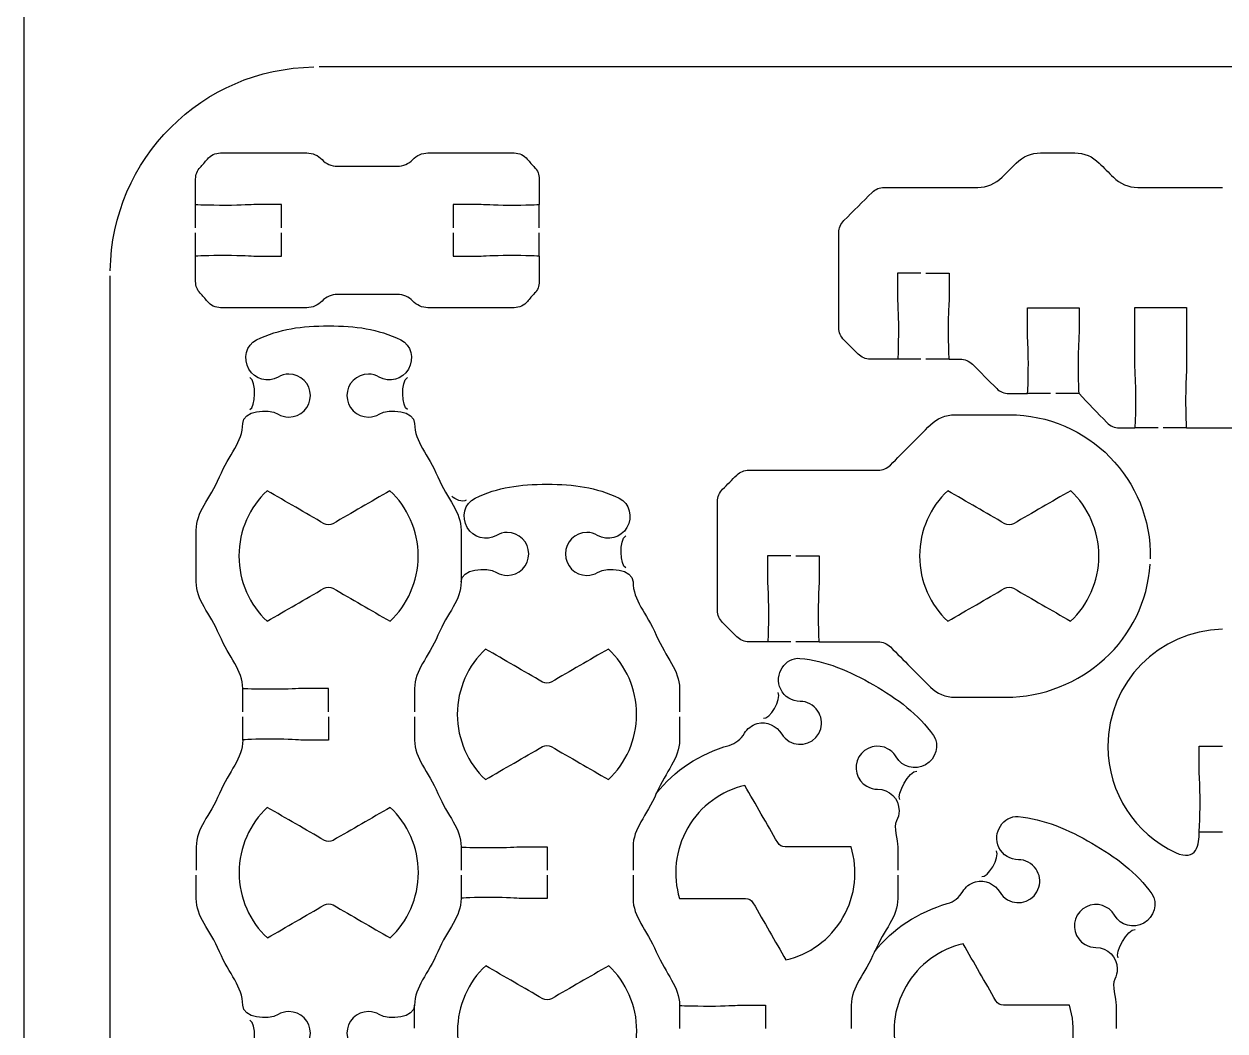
# Model space of a CAD drawing. Extents: x 0 to 410, y 0 to 455.
# Drawn here: x 0 to 70, y 168.9 to 227.5 of the extents above; entities that cross this region are included whole.
import ezdxf

# ---------------------------------------------------------------- set-up
doc = ezdxf.new("R2010")
doc.units = 0
doc.header["$MEASUREMENT"] = 0
doc.layers.add('DEFAULT', color=18, linetype='CONTINUOUS')

msp = doc.modelspace()

# ---------------------------------------------------------------- linework, layer by layer
at = {"layer": 'DEFAULT', "color": 18}
msp.add_lwpolyline([(410.025, 0.025), (0.025, 0.025), (0.025, 455.025), (410.025, 455.025)], close=True, dxfattribs=at)
at = {"layer": 'DEFAULT', "color": 1}
for points in [[(122.901, 225), (17.203, 225)], [(10.017, 215.648), (10.017, 216.995)], [(30.02, 215.648), (30.02, 216.995)], [(10.017, 213.997), (10.017, 215.348)], [(30.02, 213.997), (30.02, 215.348)], [(5.05, 17.15), (5.05, 212.847)], [(52.238, 208), (50.89, 208)], [(53.889, 208), (52.537, 208)], [(59.805, 205.996), (58.457, 205.996)], [(61.456, 205.996), (60.104, 205.996)], [(66.063, 203.999), (64.715, 203.999)], [(67.714, 203.999), (66.363, 203.999)], [(44.674, 191.55), (43.323, 191.55)], [(46.321, 191.55), (44.974, 191.55)], [(12.758, 187.482), (12.758, 188.833)], [(12.758, 185.835), (12.758, 187.182)], [(69.806, 180.469), (68.458, 180.469)], [(22.77, 169.06), (22.77, 170.408)]]:
    msp.add_lwpolyline(points, dxfattribs=at)
for points in [[(5.05, 213.147), (5.131, 219.659), (10.391, 224.919), (16.9, 225)], [(13.177, 205.079), (13.514, 205.151), (13.571, 206.739), (13.177, 206.935)], [(22.35, 205.079), (22.013, 205.151), (21.956, 206.739), (22.35, 206.935)], [(25.772, 199.787), (25.571, 199.644), (25.103, 199.837), (24.941, 200.029)], [(35.068, 195.865), (34.731, 195.936), (34.673, 197.524), (35.068, 197.72)], [(43.086, 187.106), (43.412, 186.995), (44.171, 188.232), (43.932, 188.602)], [(51.019, 182.372), (50.821, 182.65), (51.574, 184.061), (52.013, 184.029)], [(55.797, 177.895), (56.123, 177.784), (56.881, 179.021), (56.642, 179.391)], [(63.73, 173.161), (63.532, 173.439), (64.284, 174.85), (64.724, 174.818)], [(13.177, 167.685), (13.514, 167.756), (13.571, 169.344), (13.177, 169.54)]]:
    msp.add_open_spline(points, degree=3, dxfattribs=at)
for points, knots in [([(15.019, 215.648), (15.019, 216.097), (15.019, 216.546), (15.019, 216.995), (14.52, 216.995), (14.02, 216.995), (13.52, 216.995), (13.234, 216.995), (12.733, 216.946), (11.767, 216.946), (10.8, 216.946), (10.017, 216.971), (10.017, 216.995), (10.017, 217.492), (10.017, 217.988), (10.017, 218.484), (10.017, 218.735), (10.105, 218.978), (10.278, 219.158), (10.426, 219.313), (10.567, 219.472), (10.701, 219.638), (10.888, 219.867), (11.171, 219.998), (11.467, 219.998), (13.142, 219.998), (14.816, 219.998), (16.491, 219.998), (16.829, 219.998), (17.15, 219.86), (17.38, 219.613), (17.609, 219.366), (17.93, 219.225), (18.265, 219.225), (19.432, 219.224), (20.598, 219.223), (21.765, 219.222), (22.103, 219.222), (22.428, 219.366), (22.657, 219.613), (22.886, 219.86), (23.207, 219.998), (23.546, 219.998), (25.219, 219.998), (26.893, 219.998), (28.566, 219.998), (28.862, 219.998), (29.145, 219.867), (29.332, 219.638), (29.466, 219.472), (29.607, 219.313), (29.759, 219.158), (29.931, 218.978), (30.02, 218.731), (30.02, 218.481), (30.02, 217.986), (30.02, 217.491), (30.02, 216.995), (30.02, 216.967), (29.236, 216.946), (28.27, 216.946), (27.303, 216.946), (26.806, 216.995), (26.52, 216.995), (26.02, 216.995), (25.52, 216.995), (25.021, 216.995), (25.021, 216.546), (25.021, 216.097), (25.021, 215.648)], [0, 0, 0, 0, 3.82, 3.82, 3.82, 8.07, 8.07, 8.07, 9.07, 9.07, 9.07, 10.07, 10.07, 10.07, 14.29, 14.29, 14.29, 15.29, 15.29, 15.29, 16.29, 16.29, 16.29, 17.29, 17.29, 17.29, 31.53, 31.53, 31.53, 32.53, 32.53, 32.53, 33.53, 33.53, 33.53, 43.450005, 43.450005, 43.450005, 44.450005, 44.450005, 44.450005, 45.450005, 45.450005, 45.450005, 59.680005, 59.680005, 59.680005, 60.680005, 60.680005, 60.680005, 61.680005, 61.680005, 61.680005, 62.680005, 62.680005, 62.680005, 66.890005, 66.890005, 66.890005, 67.890005, 67.890005, 67.890005, 68.890005, 68.890005, 68.890005, 73.140005, 73.140005, 73.140005, 76.960005, 76.960005, 76.960005, 76.960005]), ([(52.238, 212.999), (51.788, 212.999), (51.339, 212.999), (50.89, 212.999), (50.89, 212.499), (50.89, 211.999), (50.89, 211.499), (50.89, 211.213), (50.939, 210.716), (50.939, 209.749), (50.939, 208.783), (50.915, 208), (50.89, 208), (50.361, 208), (49.832, 208), (49.302, 208), (49.038, 208), (48.784, 208.105), (48.597, 208.292), (48.321, 208.568), (48.044, 208.843), (47.768, 209.118), (47.581, 209.305), (47.475, 209.562), (47.475, 209.827), (47.475, 211.671), (47.475, 213.515), (47.475, 215.359), (47.475, 215.623), (47.581, 215.877), (47.768, 216.064), (48.316, 216.611), (48.864, 217.158), (49.412, 217.705), (49.599, 217.895), (49.853, 217.997), (50.117, 217.997), (51.932, 217.997), (53.746, 217.997), (55.561, 217.997), (56.09, 217.997), (56.598, 218.209), (56.975, 218.583), (57.252, 218.859), (57.528, 219.136), (57.804, 219.412), (58.178, 219.789), (58.686, 219.998), (59.215, 219.998), (59.882, 219.998), (60.549, 219.998), (61.216, 219.998), (61.748, 219.998), (62.256, 219.789), (62.63, 219.412), (62.907, 219.136), (63.183, 218.859), (63.459, 218.583), (63.833, 218.209), (64.341, 217.997), (64.874, 217.997), (66.518, 217.997), (68.162, 217.997), (69.806, 217.997)], [0, 0, 0, 0, 3.82, 3.82, 3.82, 8.07, 8.07, 8.07, 9.07, 9.07, 9.07, 10.07, 10.07, 10.07, 14.57, 14.57, 14.57, 15.57, 15.57, 15.57, 18.886338, 18.886338, 18.886338, 19.886338, 19.886338, 19.886338, 35.566338, 35.566338, 35.566338, 36.566338, 36.566338, 36.566338, 43.149506, 43.149506, 43.149506, 44.149506, 44.149506, 44.149506, 59.579506, 59.579506, 59.579506, 60.579506, 60.579506, 60.579506, 63.902908, 63.902908, 63.902908, 64.902908, 64.902908, 64.902908, 70.572908, 70.572908, 70.572908, 71.572908, 71.572908, 71.572908, 74.89631, 74.89631, 74.89631, 75.89631, 75.89631, 75.89631, 89.87631, 89.87631, 89.87631, 89.87631]), ([(25.021, 215.348), (25.021, 214.898), (25.021, 214.447), (25.021, 213.997), (25.52, 213.997), (26.02, 213.997), (26.52, 213.997), (26.806, 213.997), (27.303, 214.046), (28.27, 214.046), (29.236, 214.046), (30.02, 214.022), (30.02, 213.997), (30.02, 213.501), (30.02, 213.004), (30.02, 212.508), (30.02, 212.261), (29.931, 212.014), (29.759, 211.834), (29.61, 211.683), (29.469, 211.52), (29.339, 211.358), (29.148, 211.125), (28.866, 210.995), (28.57, 210.995), (26.895, 210.995), (25.221, 210.995), (23.546, 210.995), (23.207, 210.995), (22.886, 211.136), (22.657, 211.383), (22.428, 211.63), (22.107, 211.767), (21.768, 211.767), (20.602, 211.767), (19.435, 211.767), (18.269, 211.767), (17.933, 211.767), (17.612, 211.63), (17.383, 211.383), (17.154, 211.139), (16.829, 210.995), (16.494, 210.995), (14.82, 210.995), (13.145, 210.995), (11.471, 210.995), (11.174, 210.995), (10.892, 211.125), (10.705, 211.358), (10.571, 211.52), (10.43, 211.683), (10.278, 211.838), (10.105, 212.018), (10.017, 212.261), (10.017, 212.512), (10.017, 213.007), (10.017, 213.502), (10.017, 213.997), (10.017, 214.025), (10.8, 214.046), (11.767, 214.046), (12.733, 214.046), (13.234, 213.997), (13.52, 213.997), (14.02, 213.997), (14.52, 213.997), (15.019, 213.997), (15.019, 214.447), (15.019, 214.898), (15.019, 215.348)], [0, 0, 0, 0, 3.83, 3.83, 3.83, 8.08, 8.08, 8.08, 9.08, 9.08, 9.08, 10.08, 10.08, 10.08, 14.3, 14.3, 14.3, 15.3, 15.3, 15.3, 16.3, 16.3, 16.3, 17.3, 17.3, 17.3, 31.54, 31.54, 31.54, 32.54, 32.54, 32.54, 33.54, 33.54, 33.54, 43.46, 43.46, 43.46, 44.46, 44.46, 44.46, 45.46, 45.46, 45.46, 59.7, 59.7, 59.7, 60.7, 60.7, 60.7, 61.7, 61.7, 61.7, 62.7, 62.7, 62.7, 66.91, 66.91, 66.91, 67.91, 67.91, 67.91, 68.91, 68.91, 68.91, 73.16, 73.16, 73.16, 76.99, 76.99, 76.99, 76.99]), ([(52.537, 212.999), (52.988, 212.999), (53.438, 212.999), (53.889, 212.999), (53.889, 212.499), (53.889, 211.999), (53.889, 211.499), (53.889, 211.213), (53.839, 210.716), (53.839, 209.749), (53.839, 208.783), (53.86, 208), (53.889, 208), (54.106, 208), (54.324, 208), (54.541, 208), (54.806, 208), (55.06, 207.894), (55.247, 207.707), (55.719, 207.234), (56.192, 206.761), (56.665, 206.289), (56.852, 206.102), (57.106, 205.996), (57.37, 205.996), (57.733, 205.996), (58.095, 205.996), (58.457, 205.996), (58.482, 205.996), (58.506, 206.779), (58.506, 207.746), (58.506, 208.712), (58.457, 209.21), (58.457, 209.495), (58.457, 209.995), (58.457, 210.495), (58.457, 210.995), (59.457, 210.995), (60.456, 210.995), (61.456, 210.995), (61.456, 210.495), (61.456, 209.995), (61.456, 209.495), (61.456, 209.21), (61.406, 208.712), (61.406, 207.746), (61.406, 206.779), (61.427, 205.996), (61.456, 205.996), (61.997, 205.433), (62.537, 204.869), (63.078, 204.306), (63.269, 204.112), (63.53, 203.999), (63.802, 203.999), (64.106, 203.999), (64.411, 203.999), (64.715, 203.999), (64.74, 203.999), (64.765, 204.782), (64.765, 205.749), (64.765, 206.716), (64.715, 207.213), (64.715, 207.499), (64.715, 208.665), (64.715, 209.832), (64.715, 210.998), (65.715, 210.998), (66.714, 210.998), (67.714, 210.998), (67.714, 209.832), (67.714, 208.665), (67.714, 207.499), (67.714, 207.213), (67.665, 206.716), (67.665, 205.749), (67.665, 204.782), (67.686, 203.999), (67.714, 203.999), (69.21, 203.999), (70.705, 203.999), (72.201, 203.999), (72.226, 203.999), (72.251, 204.782), (72.251, 205.749), (72.251, 206.716), (72.201, 207.213), (72.201, 207.499), (72.201, 208.665), (72.201, 209.832), (72.201, 210.998), (73.201, 210.998), (74.2, 210.998), (75.2, 210.998), (75.2, 209.832), (75.2, 208.665), (75.2, 207.499), (75.2, 207.213), (75.15, 206.716), (75.15, 205.749), (75.15, 204.782), (75.172, 203.999), (75.2, 203.999), (75.504, 203.999), (75.809, 203.999), (76.114, 203.999), (76.385, 203.999), (76.646, 204.112), (76.837, 204.306), (77.378, 204.869), (77.919, 205.433), (78.46, 205.996), (78.484, 205.996), (78.509, 206.779), (78.509, 207.746), (78.509, 208.712), (78.46, 209.21), (78.46, 209.495), (78.46, 209.995), (78.46, 210.495), (78.46, 210.995), (79.459, 210.995), (80.459, 210.995), (81.458, 210.995), (81.458, 210.495), (81.458, 209.995), (81.458, 209.495), (81.458, 209.21), (81.409, 208.712), (81.409, 207.746), (81.409, 206.779), (81.43, 205.996), (81.458, 205.996), (81.82, 205.996), (82.182, 205.996), (82.545, 205.996), (82.809, 205.996), (83.063, 206.102), (83.25, 206.289), (83.723, 206.761), (84.196, 207.234), (84.668, 207.707), (84.855, 207.894), (85.109, 208), (85.374, 208), (85.591, 208), (85.809, 208), (86.027, 208), (86.055, 208), (86.076, 208.783), (86.076, 209.749), (86.076, 210.716), (86.027, 211.213), (86.027, 211.499), (86.027, 211.999), (86.027, 212.499), (86.027, 212.999), (86.476, 212.999), (86.925, 212.999), (87.374, 212.999)], [0, 0, 0, 0, 3.83, 3.83, 3.83, 8.08, 8.08, 8.08, 9.08, 9.08, 9.08, 10.08, 10.08, 10.08, 11.93, 11.93, 11.93, 12.93, 12.93, 12.93, 18.615139, 18.615139, 18.615139, 19.615139, 19.615139, 19.615139, 22.695139, 22.695139, 22.695139, 23.695139, 23.695139, 23.695139, 24.695139, 24.695139, 24.695139, 28.945139, 28.945139, 28.945139, 37.445139, 37.445139, 37.445139, 41.695139, 41.695139, 41.695139, 42.695139, 42.695139, 42.695139, 43.695139, 43.695139, 43.695139, 50.33623, 50.33623, 50.33623, 51.33623, 51.33623, 51.33623, 53.92623, 53.92623, 53.92623, 54.92623, 54.92623, 54.92623, 55.92623, 55.92623, 55.92623, 65.84623, 65.84623, 65.84623, 74.34623, 74.34623, 74.34623, 84.26623, 84.26623, 84.26623, 85.26623, 85.26623, 85.26623, 86.26623, 86.26623, 86.26623, 98.98623, 98.98623, 98.98623, 99.98623, 99.98623, 99.98623, 100.98623, 100.98623, 100.98623, 110.90623, 110.90623, 110.90623, 119.40623, 119.40623, 119.40623, 129.32623, 129.32623, 129.32623, 130.32623, 130.32623, 130.32623, 131.32623, 131.32623, 131.32623, 133.91623, 133.91623, 133.91623, 134.91623, 134.91623, 134.91623, 141.557322, 141.557322, 141.557322, 142.557322, 142.557322, 142.557322, 143.557322, 143.557322, 143.557322, 147.807322, 147.807322, 147.807322, 156.307322, 156.307322, 156.307322, 160.557322, 160.557322, 160.557322, 161.557322, 161.557322, 161.557322, 162.557322, 162.557322, 162.557322, 165.637322, 165.637322, 165.637322, 166.637322, 166.637322, 166.637322, 172.322461, 172.322461, 172.322461, 173.322461, 173.322461, 173.322461, 175.172461, 175.172461, 175.172461, 176.172461, 176.172461, 176.172461, 177.172461, 177.172461, 177.172461, 181.422461, 181.422461, 181.422461, 185.242461, 185.242461, 185.242461, 185.242461]), ([(17.761, 187.482), (17.761, 187.932), (17.761, 188.383), (17.761, 188.833), (17.26, 188.833), (16.759, 188.833), (16.258, 188.833), (15.972, 188.833), (15.475, 188.787), (14.508, 188.787), (13.541, 188.787), (12.758, 188.809), (12.758, 188.833), (12.758, 189.902), (11.975, 190.629), (11.407, 191.938), (10.836, 193.25), (10.052, 193.977), (10.052, 195.046), (10.052, 196.045), (10.052, 197.045), (10.052, 198.044), (10.052, 199.11), (10.836, 199.836), (11.407, 201.145), (11.975, 202.458), (12.758, 203.184), (12.758, 204.253), (12.758, 205.019), (14.226, 205.146), (14.822, 204.8), (15.005, 204.691), (15.221, 204.631), (15.446, 204.631), (16.138, 204.631), (16.699, 205.192), (16.699, 205.879), (16.699, 206.571), (16.138, 207.132), (15.446, 207.132), (15.221, 207.132), (15.009, 207.072), (14.825, 206.959), (14.229, 206.613), (13.46, 206.821), (13.114, 207.418), (12.772, 208.014), (12.945, 208.836), (13.57, 209.129), (14.917, 209.764), (16.184, 209.936), (17.764, 209.936), (19.345, 209.936), (20.611, 209.764), (21.959, 209.129), (22.583, 208.836), (22.756, 208.014), (22.414, 207.418), (22.068, 206.821), (21.299, 206.613), (20.703, 206.959), (20.519, 207.072), (20.308, 207.132), (20.082, 207.132), (19.39, 207.132), (18.829, 206.571), (18.829, 205.879), (18.829, 205.192), (19.39, 204.631), (20.082, 204.631), (20.308, 204.631), (20.523, 204.691), (20.706, 204.8), (21.302, 205.146), (22.77, 205.019), (22.77, 204.253), (22.77, 203.184), (23.553, 202.458), (24.121, 201.145), (24.693, 199.836), (25.476, 199.11), (25.476, 198.044), (25.476, 197.044), (25.476, 196.043), (25.476, 195.042), (25.476, 193.973), (24.693, 193.246), (24.125, 191.934), (23.553, 190.625), (22.77, 189.899), (22.77, 188.833), (22.77, 188.383), (22.77, 187.932), (22.77, 187.482)], [0, 0, 0, 0, 3.83, 3.83, 3.83, 8.09, 8.09, 8.09, 9.09, 9.09, 9.09, 10.09, 10.09, 10.09, 11.09, 11.09, 11.09, 12.09, 12.09, 12.09, 20.59, 20.59, 20.59, 21.59, 21.59, 21.59, 22.59, 22.59, 22.59, 23.59, 23.59, 23.59, 24.59, 24.59, 24.59, 25.59, 25.59, 25.59, 26.59, 26.59, 26.59, 27.59, 27.59, 27.59, 28.59, 28.59, 28.59, 29.59, 29.59, 29.59, 30.59, 30.59, 30.59, 31.59, 31.59, 31.59, 32.59, 32.59, 32.59, 33.59, 33.59, 33.59, 34.59, 34.59, 34.59, 35.59, 35.59, 35.59, 36.59, 36.59, 36.59, 37.59, 37.59, 37.59, 38.59, 38.59, 38.59, 39.59, 39.59, 39.59, 40.59, 40.59, 40.59, 49.1, 49.1, 49.1, 50.1, 50.1, 50.1, 51.1, 51.1, 51.1, 54.93, 54.93, 54.93, 54.93]), ([(44.674, 196.548), (44.224, 196.548), (43.773, 196.548), (43.323, 196.548), (43.323, 196.049), (43.323, 195.549), (43.323, 195.049), (43.323, 194.763), (43.372, 194.266), (43.372, 193.299), (43.372, 192.333), (43.348, 191.55), (43.323, 191.55), (42.962, 191.55), (42.601, 191.55), (42.24, 191.55), (41.975, 191.55), (41.721, 191.655), (41.531, 191.842), (41.254, 192.119), (40.978, 192.395), (40.702, 192.671), (40.515, 192.858), (40.409, 193.112), (40.409, 193.377), (40.409, 195.491), (40.409, 197.606), (40.409, 199.72), (40.409, 199.985), (40.515, 200.239), (40.702, 200.426), (40.977, 200.702), (41.252, 200.978), (41.527, 201.255), (41.718, 201.442), (41.972, 201.547), (42.236, 201.547), (44.745, 201.546), (47.253, 201.545), (49.761, 201.544), (50.026, 201.544), (50.283, 201.65), (50.47, 201.837), (51.25, 202.617), (52.029, 203.398), (52.809, 204.179), (53.183, 204.553), (53.691, 204.765), (54.224, 204.765), (55.28, 204.765), (56.336, 204.765), (57.392, 204.765), (61.981, 204.765), (65.703, 200.986), (65.608, 196.379)], [0, 0, 0, 0, 3.83, 3.83, 3.83, 8.08, 8.08, 8.08, 9.08, 9.08, 9.08, 10.08, 10.08, 10.08, 13.15, 13.15, 13.15, 14.15, 14.15, 14.15, 17.473402, 17.473402, 17.473402, 18.473402, 18.473402, 18.473402, 36.453402, 36.453402, 36.453402, 37.453402, 37.453402, 37.453402, 40.76974, 40.76974, 40.76974, 41.76974, 41.76974, 41.76974, 63.099743, 63.099743, 63.099743, 64.099743, 64.099743, 64.099743, 73.483052, 73.483052, 73.483052, 74.483052, 74.483052, 74.483052, 83.463052, 83.463052, 83.463052, 84.463052, 84.463052, 84.463052, 84.463052]), ([(25.476, 195.039), (25.476, 195.804), (26.943, 195.931), (27.54, 195.585), (27.723, 195.476), (27.938, 195.416), (28.164, 195.416), (28.855, 195.416), (29.416, 195.977), (29.416, 196.665), (29.416, 197.356), (28.855, 197.917), (28.164, 197.917), (27.938, 197.917), (27.727, 197.857), (27.543, 197.744), (26.947, 197.399), (26.178, 197.607), (25.832, 198.203), (25.49, 198.799), (25.663, 199.621), (26.287, 199.914), (27.635, 200.549), (28.901, 200.722), (30.482, 200.722), (32.062, 200.722), (33.329, 200.549), (34.676, 199.914), (35.301, 199.621), (35.474, 198.799), (35.131, 198.203), (34.786, 197.607), (34.017, 197.399), (33.42, 197.744), (33.237, 197.857), (33.025, 197.917), (32.799, 197.917), (32.108, 197.917), (31.547, 197.356), (31.547, 196.665), (31.547, 195.977), (32.108, 195.416), (32.799, 195.416), (33.025, 195.416), (33.24, 195.476), (33.424, 195.585), (34.02, 195.931), (35.488, 195.804), (35.488, 195.039), (35.488, 193.97), (36.271, 193.243), (36.839, 191.931), (37.41, 190.622), (38.193, 189.895), (38.193, 188.83), (38.193, 188.38), (38.193, 187.931), (38.193, 187.482)], [0, 0, 0, 0, 1, 1, 1, 2, 2, 2, 3, 3, 3, 4, 4, 4, 5, 5, 5, 6, 6, 6, 7, 7, 7, 8, 8, 8, 9, 9, 9, 10, 10, 10, 11, 11, 11, 12, 12, 12, 13, 13, 13, 14, 14, 14, 15, 15, 15, 16, 16, 16, 17, 17, 17, 18, 18, 18, 21.82, 21.82, 21.82, 21.82]), ([(21.337, 192.749), (20.227, 193.39), (19.117, 194.031), (18.007, 194.672), (17.852, 194.756), (17.661, 194.756), (17.506, 194.668), (16.396, 194.028), (15.286, 193.389), (14.176, 192.749), (13.17, 193.698), (12.539, 195.049), (12.539, 196.545), (12.539, 198.044), (13.17, 199.392), (14.183, 200.344), (15.29, 199.703), (16.398, 199.063), (17.506, 198.422), (17.661, 198.33), (17.852, 198.33), (18.007, 198.422), (19.116, 199.063), (20.225, 199.703), (21.333, 200.344), (22.346, 199.392), (22.977, 198.048), (22.977, 196.545), (22.977, 195.049), (22.346, 193.698), (21.337, 192.749)], [0, 0, 0, 0, 10.90028, 10.90028, 10.90028, 11.90028, 11.90028, 11.90028, 22.795563, 22.795563, 22.795563, 23.795563, 23.795563, 23.795563, 24.795563, 24.795563, 24.795563, 35.678527, 35.678527, 35.678527, 36.678527, 36.678527, 36.678527, 47.570148, 47.570148, 47.570148, 48.570148, 48.570148, 48.570148, 49.570148, 49.570148, 49.570148, 49.570148]), ([(60.968, 192.749), (59.859, 193.389), (58.75, 194.028), (57.641, 194.668), (57.486, 194.76), (57.295, 194.76), (57.14, 194.668), (56.032, 194.028), (54.925, 193.389), (53.817, 192.749), (52.804, 193.698), (52.173, 195.05), (52.173, 196.549), (52.173, 198.044), (52.801, 199.392), (53.81, 200.344), (54.92, 199.704), (56.03, 199.063), (57.14, 198.422), (57.295, 198.334), (57.486, 198.334), (57.641, 198.422), (58.751, 199.063), (59.861, 199.704), (60.971, 200.344), (61.98, 199.392), (62.612, 198.044), (62.612, 196.549), (62.612, 195.05), (61.98, 193.702), (60.968, 192.749)], [0, 0, 0, 0, 10.88662, 10.88662, 10.88662, 11.88662, 11.88662, 11.88662, 22.76458, 22.76458, 22.76458, 23.76458, 23.76458, 23.76458, 24.76458, 24.76458, 24.76458, 35.664359, 35.664359, 35.664359, 36.664359, 36.664359, 36.664359, 47.564139, 47.564139, 47.564139, 48.564139, 48.564139, 48.564139, 49.564139, 49.564139, 49.564139, 49.564139]), ([(44.974, 196.548), (45.423, 196.548), (45.872, 196.548), (46.321, 196.548), (46.321, 196.049), (46.321, 195.549), (46.321, 195.049), (46.321, 194.763), (46.272, 194.266), (46.272, 193.299), (46.272, 192.333), (46.293, 191.55), (46.321, 191.55), (47.468, 191.55), (48.615, 191.55), (49.761, 191.55), (50.026, 191.55), (50.283, 191.444), (50.47, 191.257), (51.25, 190.476), (52.029, 189.695), (52.809, 188.914), (53.183, 188.54), (53.691, 188.329), (54.224, 188.329), (55.211, 188.329), (56.199, 188.329), (57.187, 188.329), (61.59, 188.329), (65.347, 191.705), (65.594, 196.076)], [0, 0, 0, 0, 3.82, 3.82, 3.82, 8.07, 8.07, 8.07, 9.07, 9.07, 9.07, 10.07, 10.07, 10.07, 19.82, 19.82, 19.82, 20.82, 20.82, 20.82, 30.20331, 30.20331, 30.20331, 31.20331, 31.20331, 31.20331, 39.60331, 39.60331, 39.60331, 40.60331, 40.60331, 40.60331, 40.60331]), ([(69.806, 192.283), (66.109, 192.206), (63.138, 189.186), (63.138, 185.471), (63.138, 182.734), (64.751, 180.374), (67.075, 179.291), (68.321, 178.709), (68.458, 179.816), (68.458, 180.469), (68.458, 180.822), (68.508, 181.252), (68.508, 182.219), (68.508, 183.185), (68.458, 183.683), (68.458, 183.968), (68.458, 184.469), (68.458, 184.97), (68.458, 185.471), (68.907, 185.471), (69.357, 185.471), (69.806, 185.471)], [0, 0, 0, 0, 1, 1, 1, 2, 2, 2, 3, 3, 3, 4, 4, 4, 5, 5, 5, 9.26, 9.26, 9.26, 13.08, 13.08, 13.08, 13.08]), ([(34.055, 183.535), (32.945, 184.175), (31.835, 184.816), (30.724, 185.457), (30.569, 185.542), (30.379, 185.542), (30.223, 185.454), (29.113, 184.814), (28.003, 184.174), (26.893, 183.535), (25.888, 184.483), (25.256, 185.835), (25.256, 187.33), (25.256, 188.83), (25.888, 190.177), (26.9, 191.13), (28.008, 190.489), (29.116, 189.848), (30.223, 189.207), (30.379, 189.115), (30.569, 189.115), (30.724, 189.207), (31.833, 189.848), (32.942, 190.489), (34.051, 191.13), (35.064, 190.177), (35.695, 188.833), (35.695, 187.33), (35.695, 185.835), (35.064, 184.483), (34.055, 183.535)], [0, 0, 0, 0, 10.90028, 10.90028, 10.90028, 11.90028, 11.90028, 11.90028, 22.795563, 22.795563, 22.795563, 23.795563, 23.795563, 23.795563, 24.795563, 24.795563, 24.795563, 35.678527, 35.678527, 35.678527, 36.678527, 36.678527, 36.678527, 47.570148, 47.570148, 47.570148, 48.570148, 48.570148, 48.570148, 49.570148, 49.570148, 49.570148, 49.570148]), ([(36.842, 182.72), (37.879, 184.074), (39.405, 185.051), (41.077, 185.527), (41.458, 185.636), (41.772, 185.89), (41.973, 186.229), (42.129, 186.49), (42.383, 186.699), (42.725, 186.793), (43.279, 186.952), (43.843, 186.666), (44.15, 186.176), (44.252, 186.007), (44.401, 185.859), (44.584, 185.753), (45.268, 185.358), (46.179, 185.682), (46.415, 186.494), (46.514, 186.839), (46.45, 187.224), (46.249, 187.524), (45.992, 187.908), (45.604, 188.081), (45.223, 188.085), (44.746, 188.089), (44.291, 188.353), (44.087, 188.787), (43.674, 189.651), (44.341, 190.663), (45.208, 190.589), (46.694, 190.466), (48.129, 189.831), (49.498, 189.041), (50.867, 188.254), (52.13, 187.326), (52.98, 186.102), (53.375, 185.534), (53.114, 184.737), (52.518, 184.391), (51.918, 184.049), (51.156, 184.25), (50.811, 184.85), (50.705, 185.033), (50.549, 185.195), (50.352, 185.309), (49.756, 185.654), (48.99, 185.446), (48.644, 184.853), (48.299, 184.254), (48.503, 183.488), (49.103, 183.142), (49.297, 183.029), (49.512, 182.973), (49.724, 182.977), (50.415, 182.977), (50.976, 182.415), (50.976, 181.724), (50.976, 181.509), (50.923, 181.308), (50.828, 181.131), (50.638, 180.782), (50.902, 180.013), (50.902, 179.614), (50.902, 179.165), (50.902, 178.716), (50.902, 178.267)], [0, 0, 0, 0, 1, 1, 1, 2, 2, 2, 3, 3, 3, 4, 4, 4, 5, 5, 5, 6, 6, 6, 7, 7, 7, 8, 8, 8, 9, 9, 9, 10, 10, 10, 11, 11, 11, 12, 12, 12, 13, 13, 13, 14, 14, 14, 15, 15, 15, 16, 16, 16, 17, 17, 17, 18, 18, 18, 19, 19, 19, 20, 20, 20, 21, 21, 21, 24.82, 24.82, 24.82, 24.82]), ([(17.761, 187.182), (17.761, 186.733), (17.761, 186.284), (17.761, 185.835), (17.26, 185.835), (16.759, 185.835), (16.258, 185.835), (15.972, 185.835), (15.475, 185.888), (14.508, 185.888), (13.541, 185.888), (12.758, 185.866), (12.758, 185.835), (12.758, 184.766), (11.975, 184.039), (11.407, 182.73), (10.836, 181.418), (10.052, 180.691), (10.052, 179.622), (10.052, 179.172), (10.052, 178.721), (10.052, 178.271)], [0, 0, 0, 0, 3.82, 3.82, 3.82, 8.08, 8.08, 8.08, 9.08, 9.08, 9.08, 10.08, 10.08, 10.08, 11.08, 11.08, 11.08, 12.08, 12.08, 12.08, 15.91, 15.91, 15.91, 15.91]), ([(22.77, 187.182), (22.77, 186.732), (22.77, 186.281), (22.77, 185.831), (22.77, 184.762), (23.553, 184.035), (24.125, 182.723), (24.693, 181.414), (25.476, 180.688), (25.476, 179.619), (25.476, 179.168), (25.476, 178.718), (25.476, 178.268)], [0, 0, 0, 0, 3.83, 3.83, 3.83, 4.83, 4.83, 4.83, 5.83, 5.83, 5.83, 9.66, 9.66, 9.66, 9.66]), ([(38.193, 187.182), (38.193, 186.731), (38.193, 186.279), (38.193, 185.828), (38.193, 184.759), (37.41, 184.032), (36.842, 182.72), (36.271, 181.411), (35.488, 180.684), (35.488, 179.619), (35.488, 179.168), (35.488, 178.718), (35.488, 178.268)], [0, 0, 0, 0, 3.84, 3.84, 3.84, 4.84, 4.84, 4.84, 5.84, 5.84, 5.84, 9.67, 9.67, 9.67, 9.67]), ([(47.711, 175.502), (46.963, 174.207), (45.742, 173.357), (44.391, 173.036), (43.751, 174.147), (43.112, 175.258), (42.472, 176.37), (42.38, 176.521), (42.214, 176.617), (42.034, 176.617), (40.753, 176.617), (39.471, 176.617), (38.189, 176.617), (37.798, 177.943), (37.925, 179.428), (38.673, 180.723), (39.42, 182.021), (40.645, 182.875), (41.996, 183.192), (42.634, 182.083), (43.273, 180.975), (43.911, 179.866), (44.003, 179.71), (44.165, 179.615), (44.345, 179.615), (45.626, 179.615), (46.906, 179.615), (48.187, 179.615), (48.589, 178.289), (48.462, 176.804), (47.711, 175.502)], [1, 1, 1, 1, 2, 2, 2, 12.903949, 12.903949, 12.903949, 13.903949, 13.903949, 13.903949, 24.803949, 24.803949, 24.803949, 25.803949, 25.803949, 25.803949, 26.803949, 26.803949, 26.803949, 37.685576, 37.685576, 37.685576, 38.685576, 38.685576, 38.685576, 49.575576, 49.575576, 49.575576, 50.575576, 50.575576, 50.575576, 50.575576]), ([(22.988, 178.119), (22.988, 176.62), (22.357, 175.272), (21.344, 174.32), (20.236, 174.961), (19.129, 175.602), (18.021, 176.243), (17.866, 176.334), (17.675, 176.334), (17.52, 176.243), (16.411, 175.602), (15.302, 174.961), (14.193, 174.32), (13.181, 175.272), (12.549, 176.617), (12.549, 178.119), (12.549, 179.615), (13.181, 180.966), (14.19, 181.915), (15.3, 181.274), (16.41, 180.633), (17.52, 179.993), (17.675, 179.908), (17.866, 179.908), (18.021, 179.996), (19.131, 180.636), (20.241, 181.276), (21.351, 181.915), (22.357, 180.966), (22.988, 179.615), (22.988, 178.119)], [1, 1, 1, 1, 2, 2, 2, 12.882964, 12.882964, 12.882964, 13.882964, 13.882964, 13.882964, 24.774584, 24.774584, 24.774584, 25.774584, 25.774584, 25.774584, 26.774584, 26.774584, 26.774584, 37.674864, 37.674864, 37.674864, 38.674864, 38.674864, 38.674864, 49.570148, 49.570148, 49.570148, 50.570148, 50.570148, 50.570148, 50.570148]), ([(49.549, 173.509), (50.59, 174.863), (52.116, 175.84), (53.788, 176.316), (54.169, 176.425), (54.483, 176.679), (54.684, 177.018), (54.839, 177.279), (55.093, 177.488), (55.435, 177.582), (55.989, 177.742), (56.554, 177.456), (56.861, 176.965), (56.963, 176.796), (57.111, 176.648), (57.295, 176.542), (57.979, 176.147), (58.889, 176.471), (59.126, 177.283), (59.224, 177.628), (59.161, 178.013), (58.96, 178.313), (58.702, 178.697), (58.314, 178.87), (57.933, 178.874), (57.457, 178.877), (57.002, 179.142), (56.797, 179.576), (56.384, 180.44), (57.051, 181.453), (57.919, 181.379), (59.404, 181.255), (60.84, 180.62), (62.209, 179.83), (63.578, 179.043), (64.841, 178.115), (65.691, 176.891), (66.086, 176.323), (65.825, 175.526), (65.229, 175.18), (64.629, 174.838), (63.867, 175.039), (63.521, 175.639), (63.415, 175.822), (63.26, 175.984), (63.063, 176.098), (62.466, 176.443), (61.701, 176.235), (61.355, 175.642), (61.009, 175.043), (61.214, 174.277), (61.814, 173.932), (62.008, 173.819), (62.223, 173.762), (62.435, 173.766), (63.126, 173.766), (63.687, 173.204), (63.687, 172.513), (63.687, 172.298), (63.634, 172.097), (63.539, 171.921), (63.348, 171.571), (63.613, 170.802), (63.613, 170.404), (63.613, 169.953), (63.613, 169.503), (63.613, 169.052)], [0, 0, 0, 0, 1, 1, 1, 2, 2, 2, 3, 3, 3, 4, 4, 4, 5, 5, 5, 6, 6, 6, 7, 7, 7, 8, 8, 8, 9, 9, 9, 10, 10, 10, 11, 11, 11, 12, 12, 12, 13, 13, 13, 14, 14, 14, 15, 15, 15, 16, 16, 16, 17, 17, 17, 18, 18, 18, 19, 19, 19, 20, 20, 20, 21, 21, 21, 24.831, 24.831, 24.831, 24.831]), ([(25.476, 179.619), (25.476, 179.594), (26.259, 179.573), (27.226, 179.573), (28.192, 179.573), (28.69, 179.619), (28.975, 179.619), (29.476, 179.619), (29.977, 179.619), (30.478, 179.619), (30.478, 179.168), (30.478, 178.718), (30.478, 178.268)], [0, 0, 0, 0, 1, 1, 1, 2, 2, 2, 6.26, 6.26, 6.26, 10.09, 10.09, 10.09, 10.09]), ([(25.476, 177.968), (25.476, 177.518), (25.476, 177.069), (25.476, 176.62), (25.476, 175.555), (24.693, 174.828), (24.121, 173.519), (23.553, 172.207), (22.77, 171.48), (22.77, 170.411), (22.77, 169.646), (21.302, 169.519), (20.706, 169.864), (20.523, 169.974), (20.308, 170.034), (20.082, 170.034), (19.39, 170.034), (18.829, 169.473), (18.829, 168.785), (18.829, 168.093), (19.39, 167.533), (20.082, 167.533), (20.308, 167.533), (20.519, 167.592), (20.703, 167.705), (21.299, 168.051), (22.068, 167.843), (22.414, 167.247), (22.756, 166.651), (22.583, 165.829), (21.959, 165.536), (20.611, 164.901), (19.345, 164.728), (17.764, 164.728), (16.184, 164.728), (14.917, 164.901), (13.57, 165.536), (12.945, 165.829), (12.772, 166.651), (13.114, 167.247), (13.46, 167.843), (14.229, 168.051), (14.825, 167.705), (15.009, 167.592), (15.221, 167.533), (15.446, 167.533), (16.138, 167.533), (16.699, 168.093), (16.699, 168.785), (16.699, 169.473), (16.138, 170.034), (15.446, 170.034), (15.221, 170.034), (15.005, 169.974), (14.822, 169.864), (14.226, 169.519), (12.758, 169.646), (12.758, 170.411), (12.758, 171.48), (11.975, 172.207), (11.407, 173.519), (10.836, 174.828), (10.052, 175.555), (10.052, 176.62), (10.052, 177.07), (10.052, 177.521), (10.052, 177.971)], [0, 0, 0, 0, 3.82, 3.82, 3.82, 4.82, 4.82, 4.82, 5.82, 5.82, 5.82, 6.82, 6.82, 6.82, 7.82, 7.82, 7.82, 8.82, 8.82, 8.82, 9.82, 9.82, 9.82, 10.82, 10.82, 10.82, 11.82, 11.82, 11.82, 12.82, 12.82, 12.82, 13.82, 13.82, 13.82, 14.82, 14.82, 14.82, 15.82, 15.82, 15.82, 16.82, 16.82, 16.82, 17.82, 17.82, 17.82, 18.82, 18.82, 18.82, 19.82, 19.82, 19.82, 20.82, 20.82, 20.82, 21.82, 21.82, 21.82, 22.82, 22.82, 22.82, 23.82, 23.82, 23.82, 27.65, 27.65, 27.65, 27.65]), ([(30.478, 177.968), (30.478, 177.518), (30.478, 177.069), (30.478, 176.62), (29.977, 176.62), (29.476, 176.62), (28.975, 176.62), (28.69, 176.62), (28.192, 176.673), (27.226, 176.673), (26.259, 176.673), (25.476, 176.652), (25.476, 176.62)], [0, 0, 0, 0, 3.82, 3.82, 3.82, 8.08, 8.08, 8.08, 9.08, 9.08, 9.08, 10.08, 10.08, 10.08, 10.08]), ([(35.488, 177.968), (35.488, 177.517), (35.488, 177.067), (35.488, 176.617), (35.488, 175.548), (36.271, 174.821), (36.842, 173.509), (37.41, 172.2), (38.193, 171.473), (38.193, 170.404), (38.193, 169.954), (38.193, 169.503), (38.193, 169.053)], [0, 0, 0, 0, 3.83, 3.83, 3.83, 4.83, 4.83, 4.83, 5.83, 5.83, 5.83, 9.66, 9.66, 9.66, 9.66]), ([(50.904, 177.968), (50.904, 177.517), (50.904, 177.067), (50.904, 176.617), (50.904, 175.548), (50.121, 174.821), (49.549, 173.509), (48.981, 172.2), (48.198, 171.473), (48.198, 170.404), (48.198, 169.954), (48.198, 169.503), (48.198, 169.053)], [0, 0, 0, 0, 3.83, 3.83, 3.83, 4.83, 4.83, 4.83, 5.83, 5.83, 5.83, 9.66, 9.66, 9.66, 9.66]), ([(60.421, 166.291), (59.673, 164.996), (58.453, 164.146), (57.102, 163.825), (56.462, 164.936), (55.822, 166.047), (55.183, 167.159), (55.091, 167.31), (54.925, 167.406), (54.745, 167.406), (53.463, 167.406), (52.182, 167.406), (50.9, 167.406), (50.508, 168.732), (50.635, 170.217), (51.383, 171.512), (52.131, 172.81), (53.355, 173.664), (54.706, 173.981), (55.345, 172.872), (55.983, 171.763), (56.622, 170.655), (56.714, 170.499), (56.876, 170.404), (57.056, 170.404), (58.336, 170.404), (59.617, 170.404), (60.898, 170.404), (61.3, 169.078), (61.173, 167.592), (60.421, 166.291)], [1, 1, 1, 1, 2, 2, 2, 12.903949, 12.903949, 12.903949, 13.903949, 13.903949, 13.903949, 24.803949, 24.803949, 24.803949, 25.803949, 25.803949, 25.803949, 26.803949, 26.803949, 26.803949, 37.685576, 37.685576, 37.685576, 38.685576, 38.685576, 38.685576, 49.575576, 49.575576, 49.575576, 50.575576, 50.575576, 50.575576, 50.575576]), ([(35.706, 168.905), (35.706, 167.406), (35.074, 166.058), (34.062, 165.105), (32.954, 165.746), (31.846, 166.387), (30.739, 167.028), (30.583, 167.12), (30.393, 167.12), (30.238, 167.028), (29.129, 166.387), (28.02, 165.746), (26.911, 165.105), (25.898, 166.058), (25.267, 167.402), (25.267, 168.905), (25.267, 170.401), (25.898, 171.752), (26.907, 172.701), (28.017, 172.06), (29.128, 171.419), (30.238, 170.778), (30.393, 170.693), (30.583, 170.693), (30.739, 170.782), (31.849, 171.421), (32.959, 172.061), (34.069, 172.701), (35.074, 171.752), (35.706, 170.401), (35.706, 168.905)], [1, 1, 1, 1, 2, 2, 2, 12.882964, 12.882964, 12.882964, 13.882964, 13.882964, 13.882964, 24.774584, 24.774584, 24.774584, 25.774584, 25.774584, 25.774584, 26.774584, 26.774584, 26.774584, 37.674864, 37.674864, 37.674864, 38.674864, 38.674864, 38.674864, 49.570148, 49.570148, 49.570148, 50.570148, 50.570148, 50.570148, 50.570148]), ([(38.193, 170.404), (38.193, 170.379), (38.977, 170.355), (39.943, 170.355), (40.91, 170.355), (41.407, 170.404), (41.693, 170.404), (42.194, 170.404), (42.695, 170.404), (43.196, 170.404), (43.196, 169.954), (43.196, 169.503), (43.196, 169.053)], [0, 0, 0, 0, 1, 1, 1, 2, 2, 2, 6.26, 6.26, 6.26, 10.09, 10.09, 10.09, 10.09])]:
    msp.add_open_spline(points, degree=3, knots=knots, dxfattribs=at)

doc.saveas('drawing.dxf')
